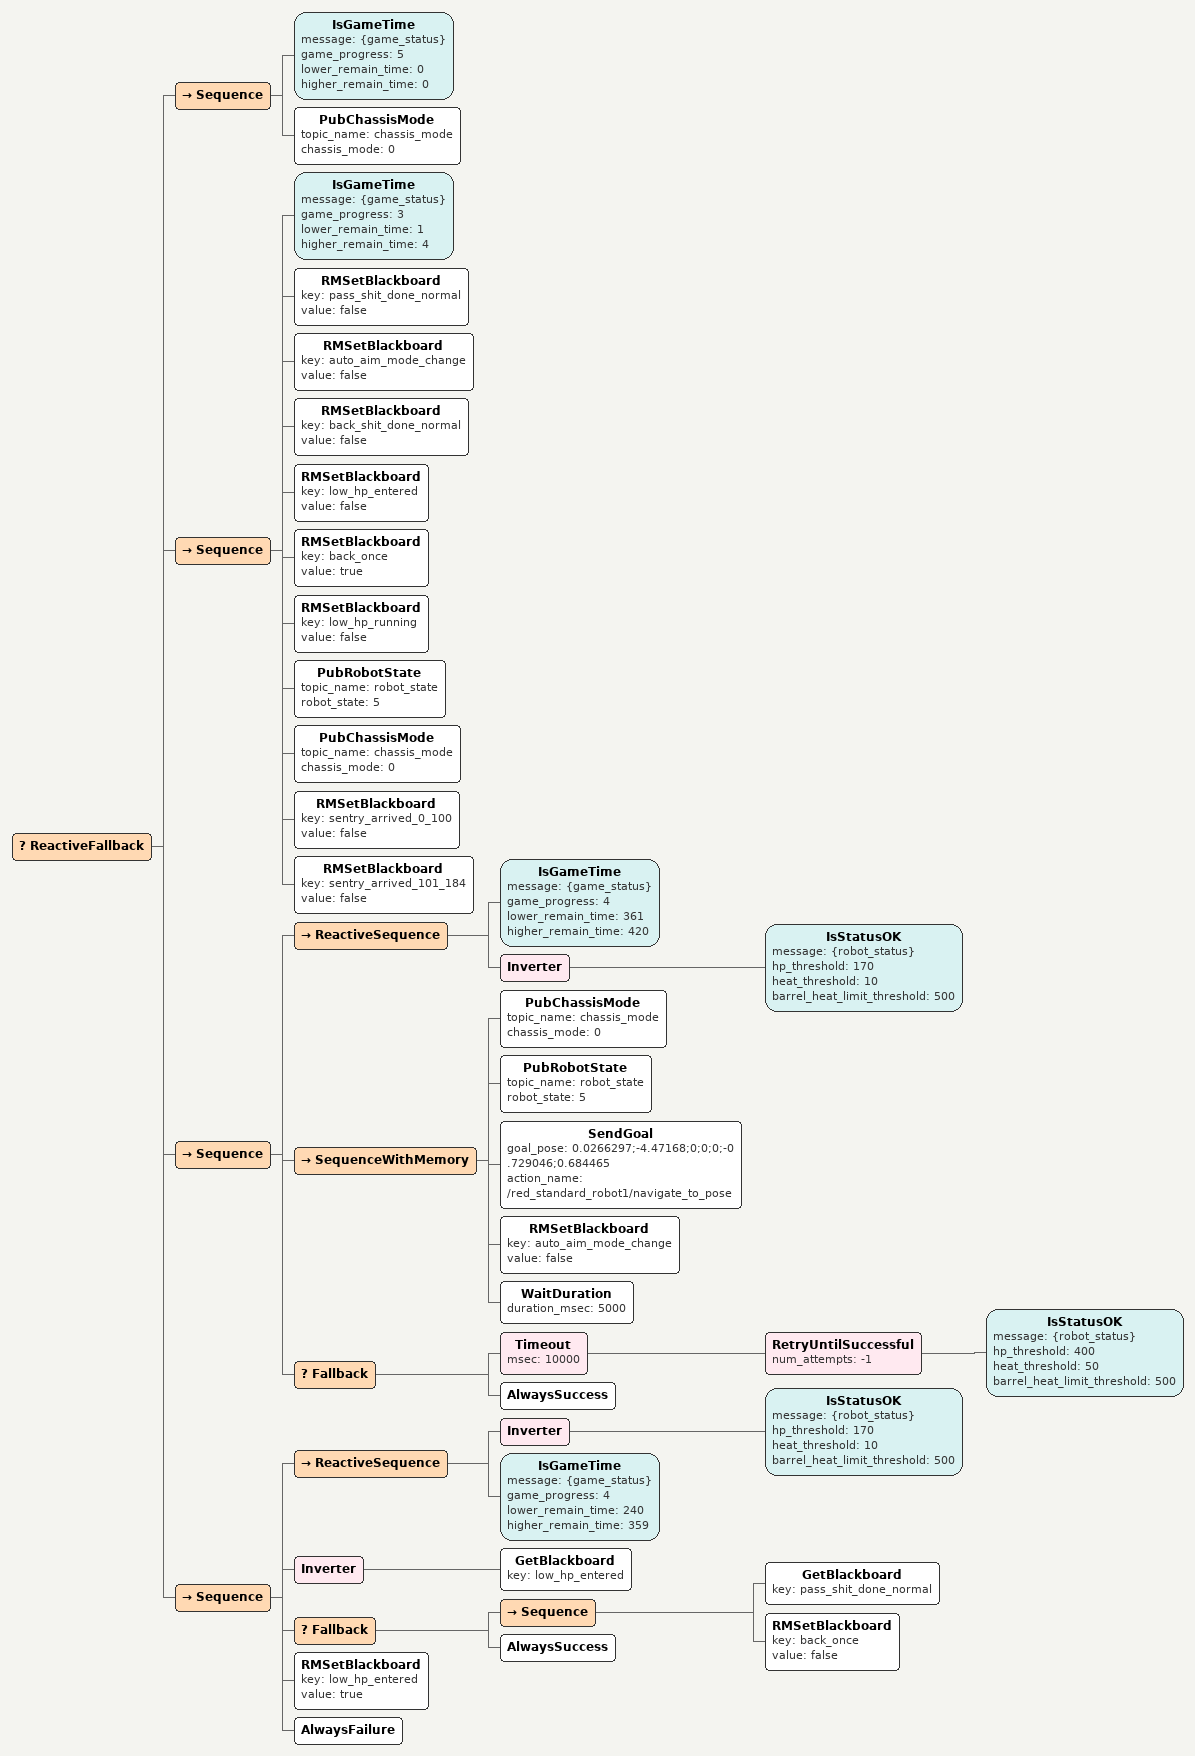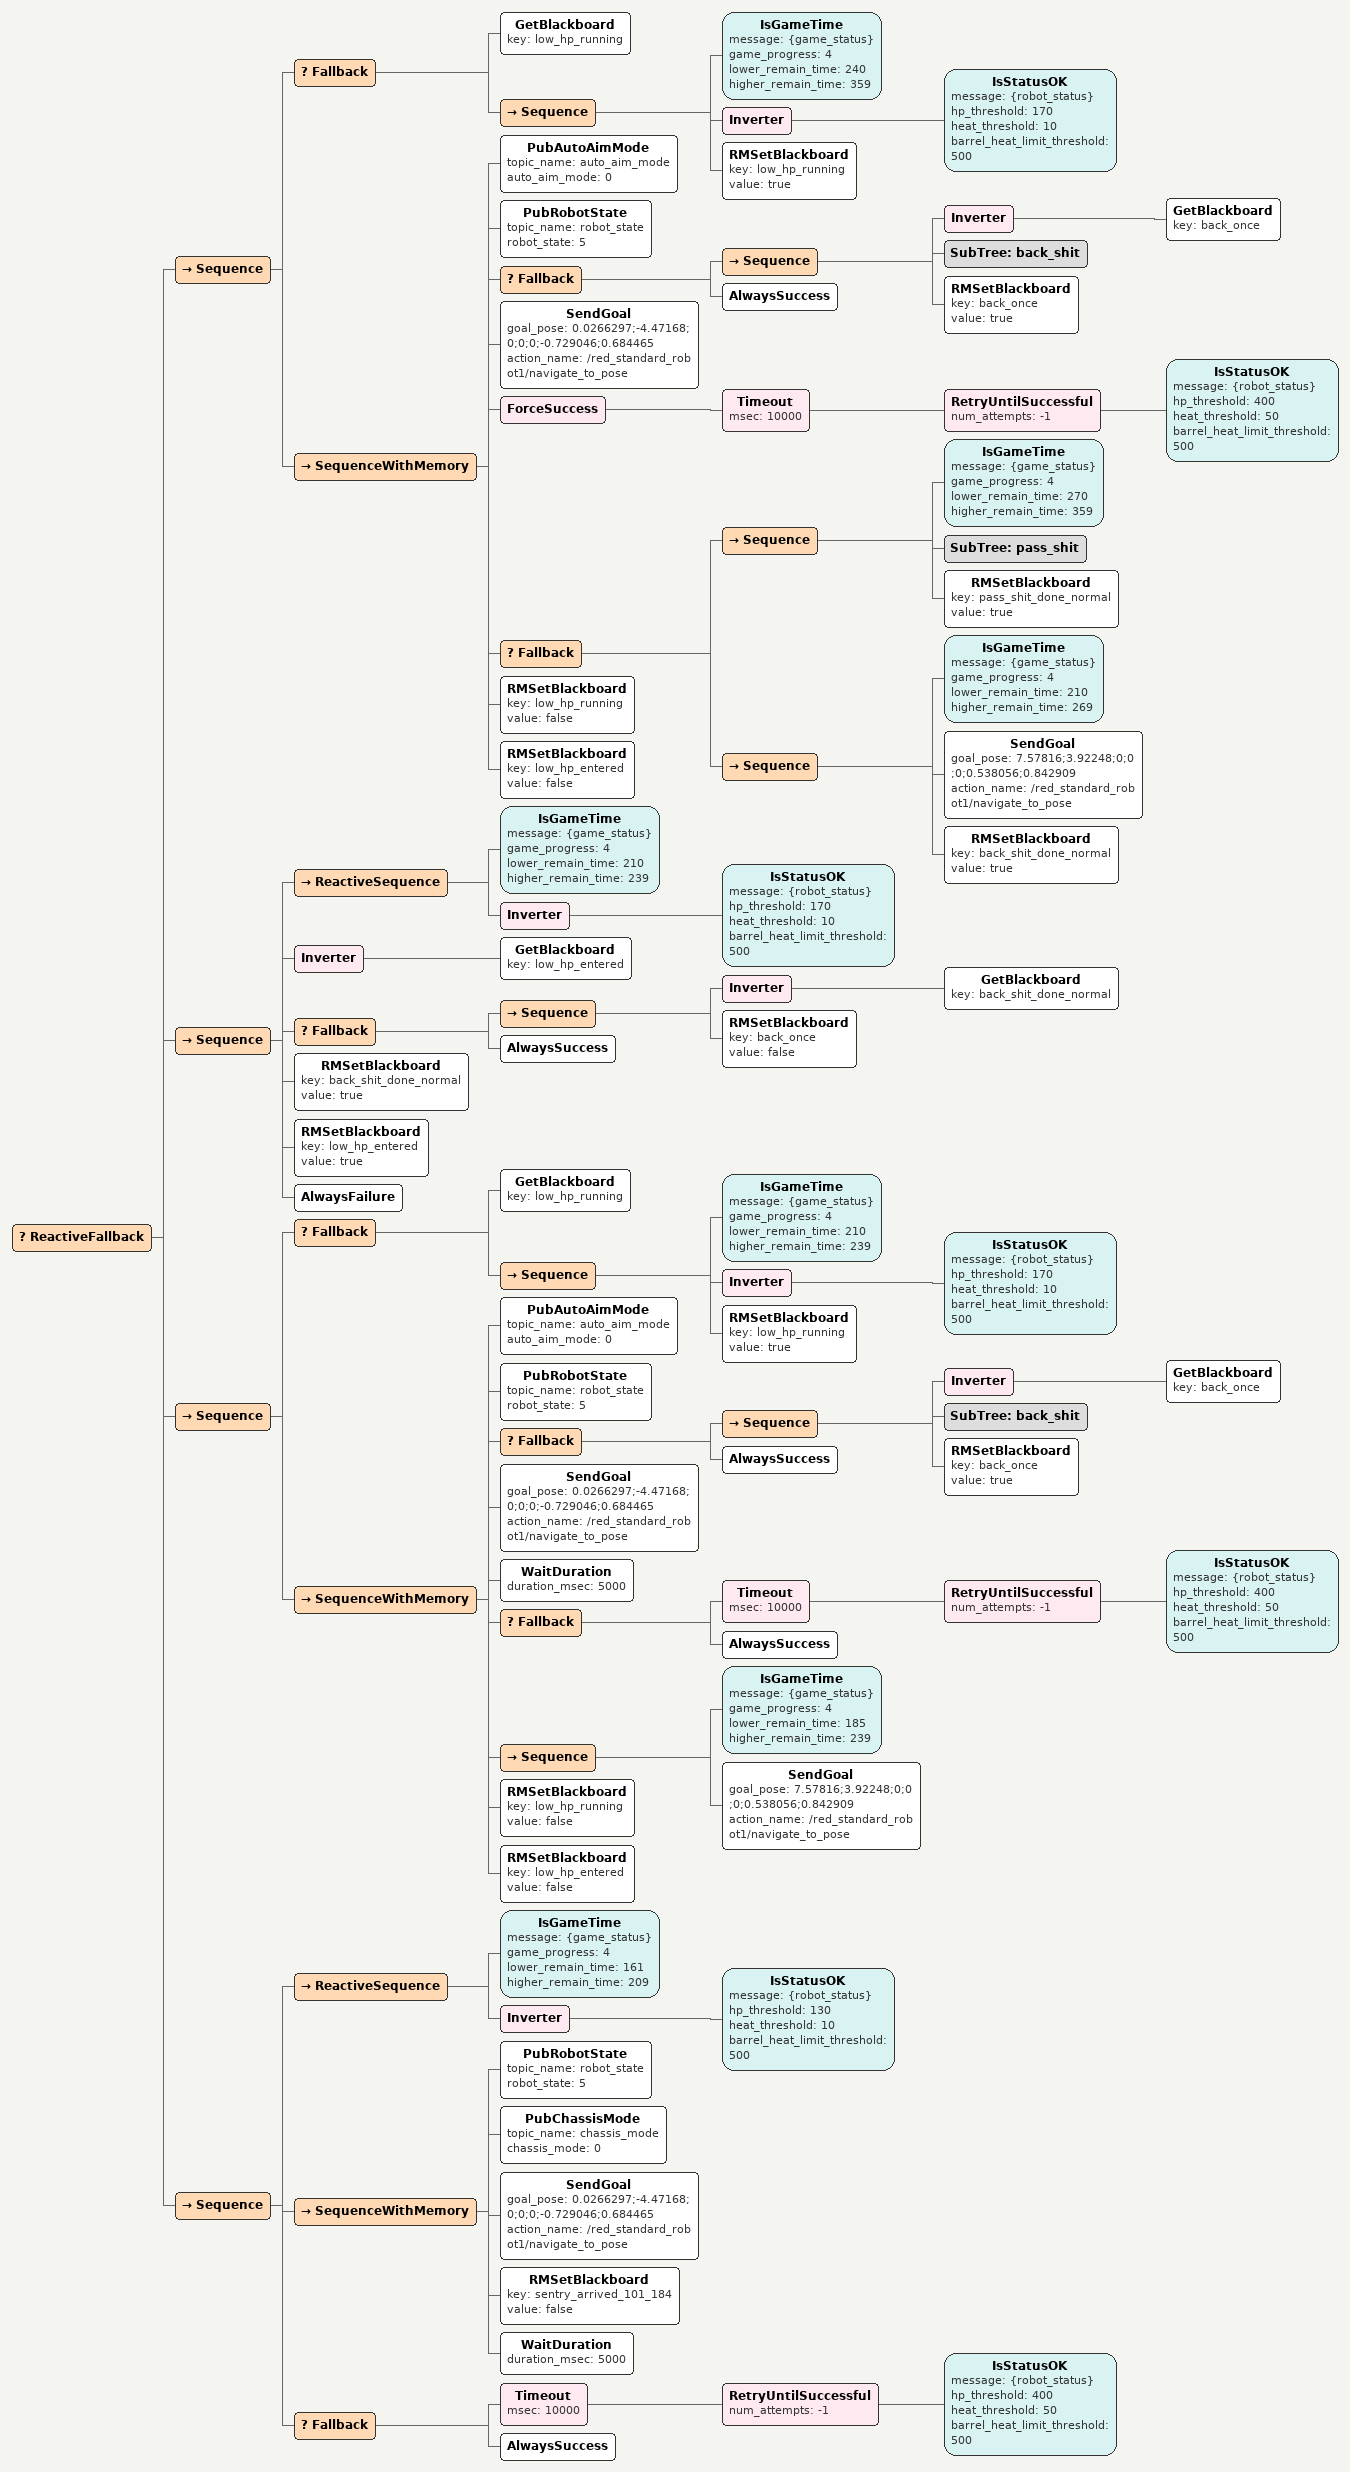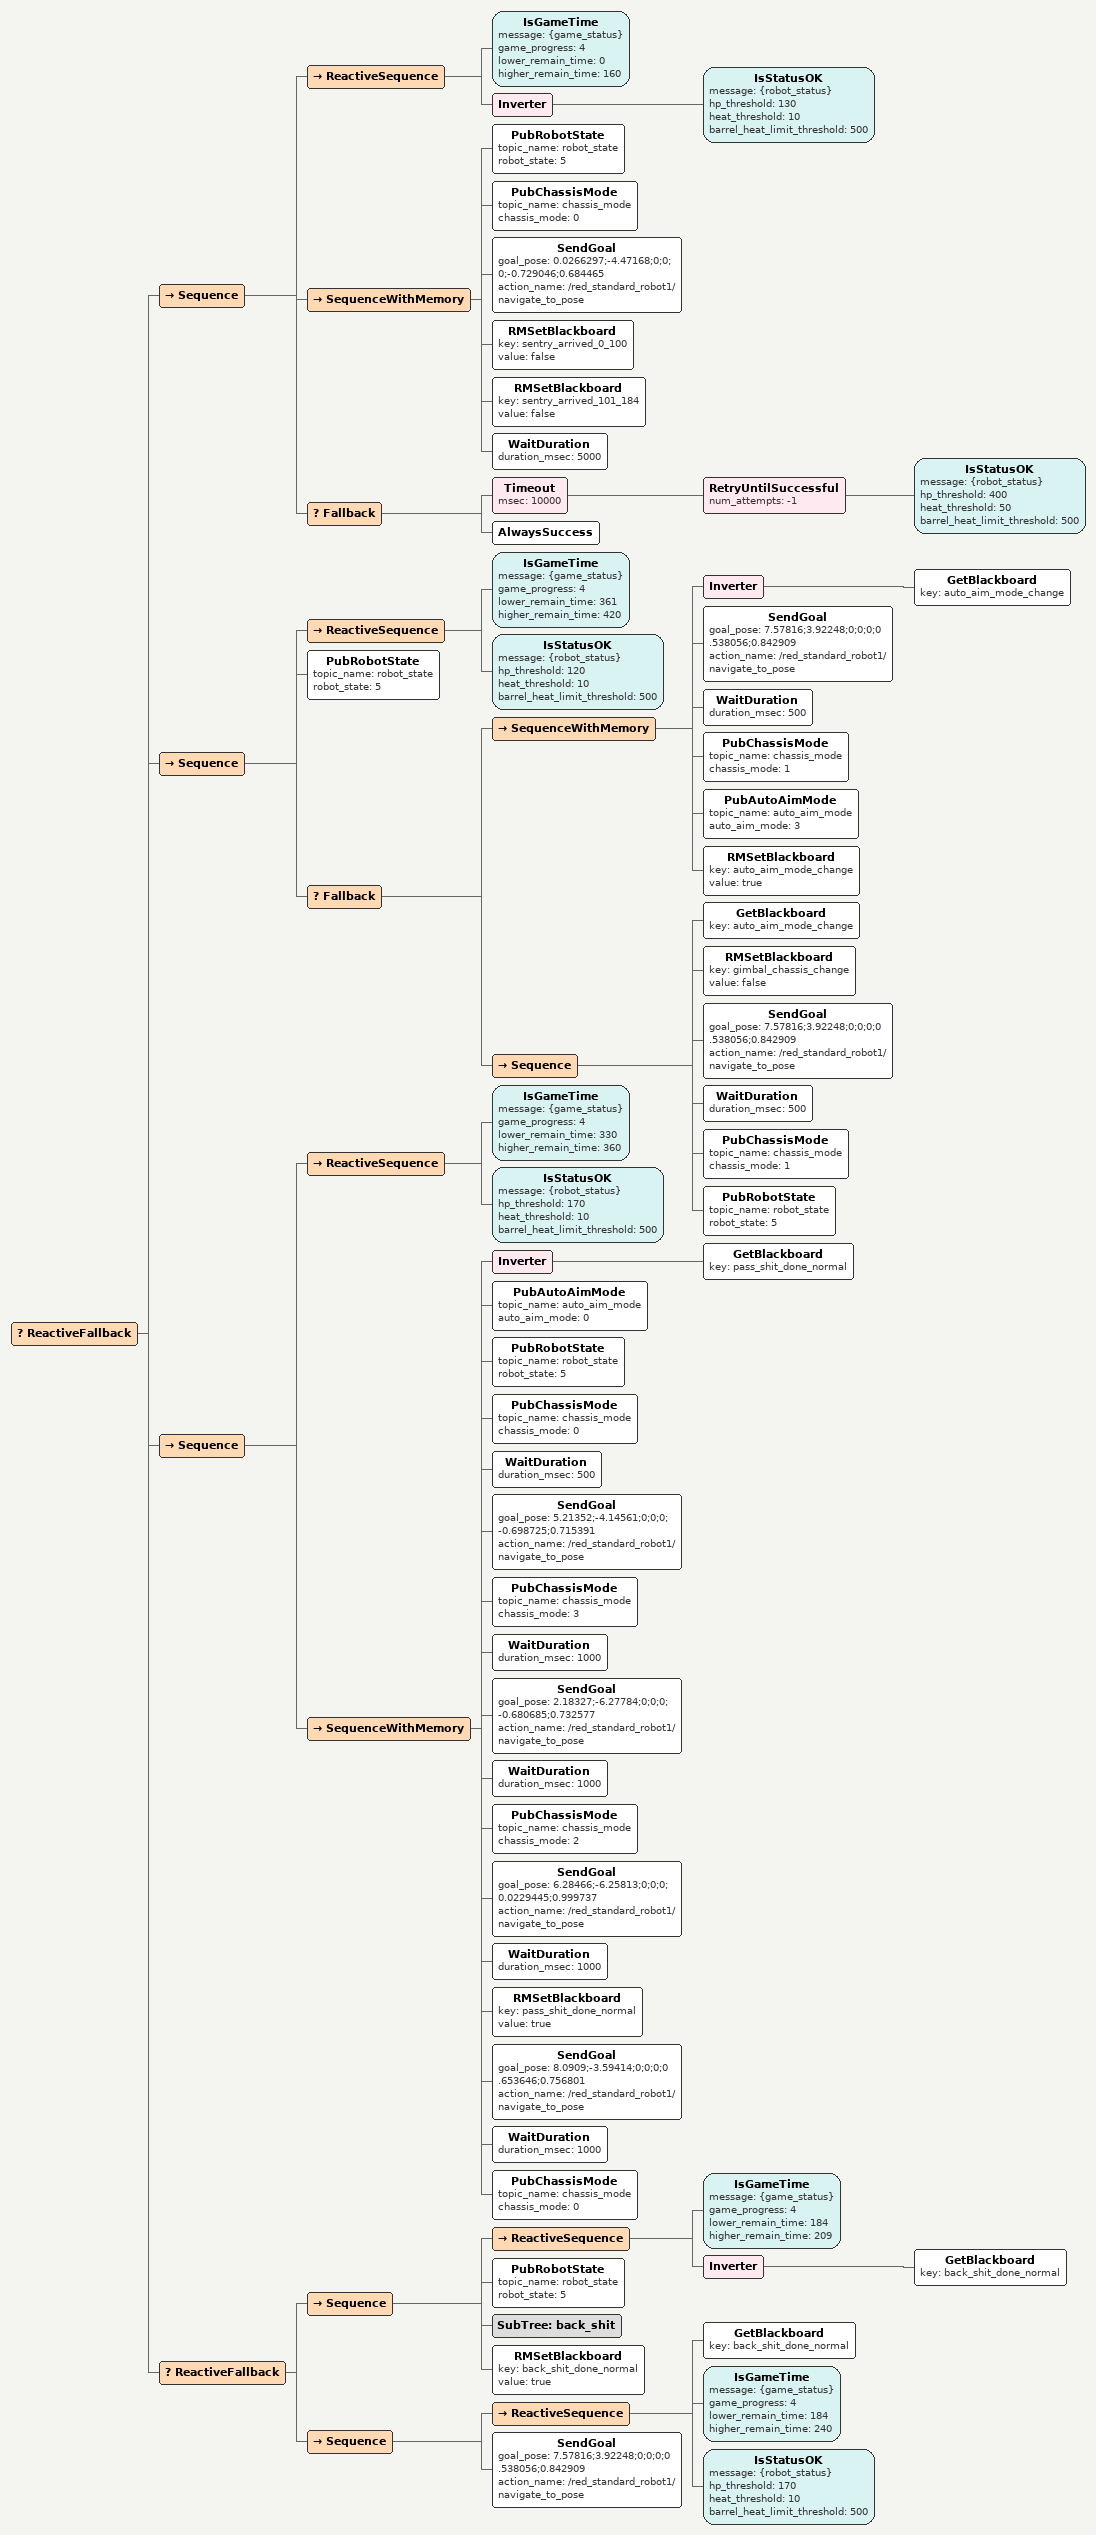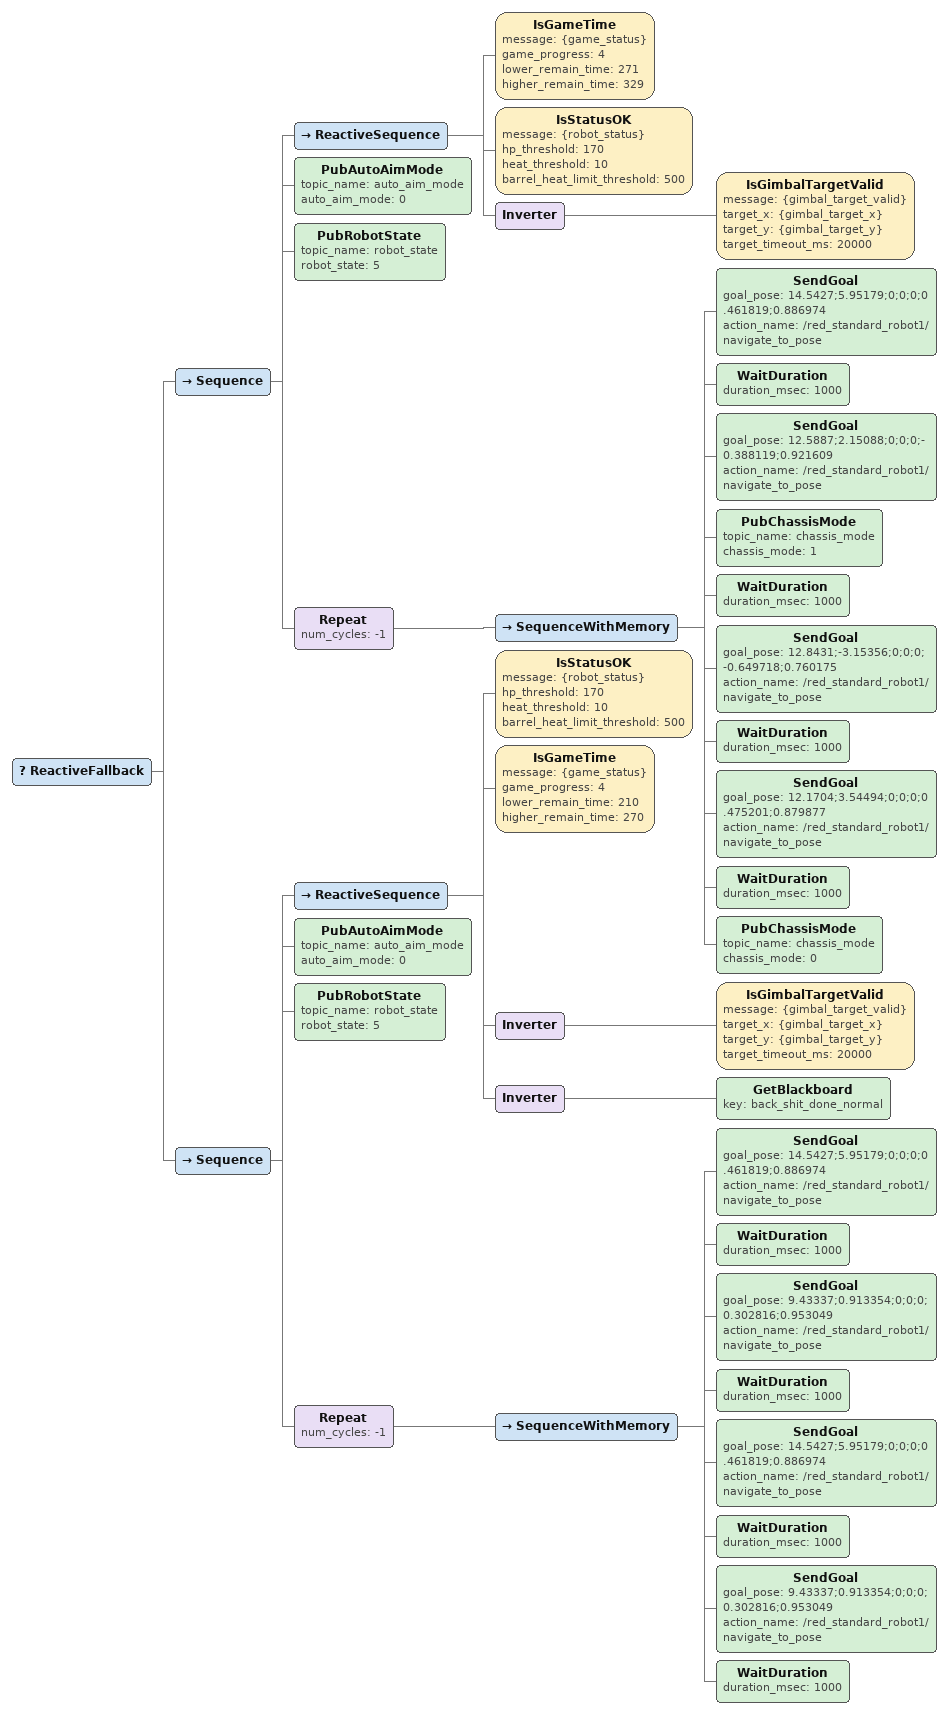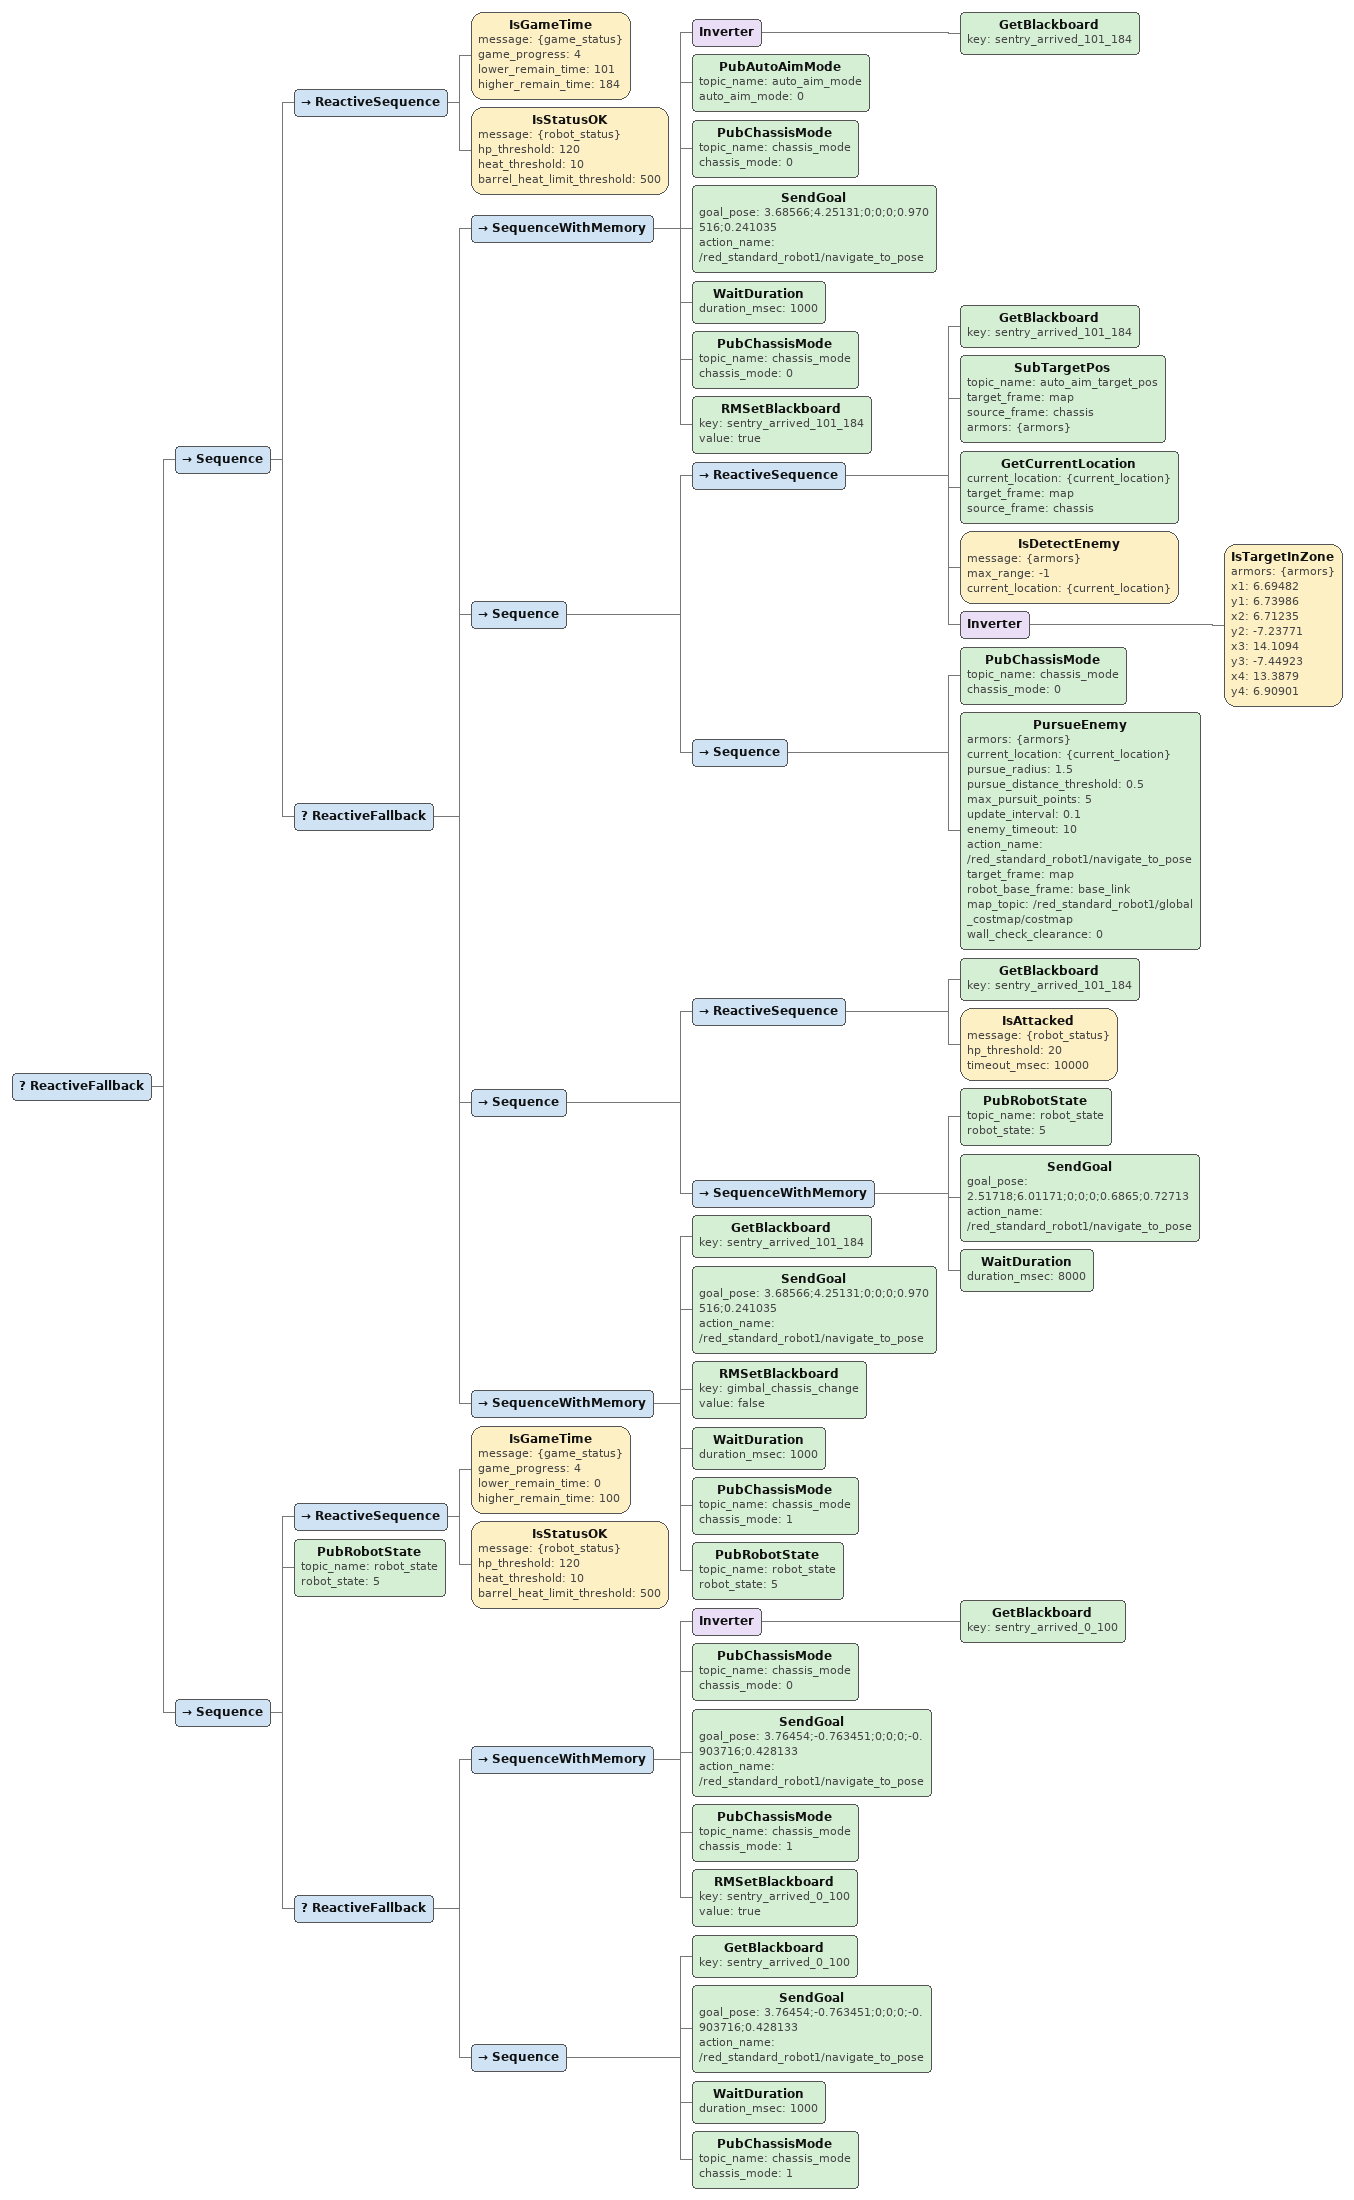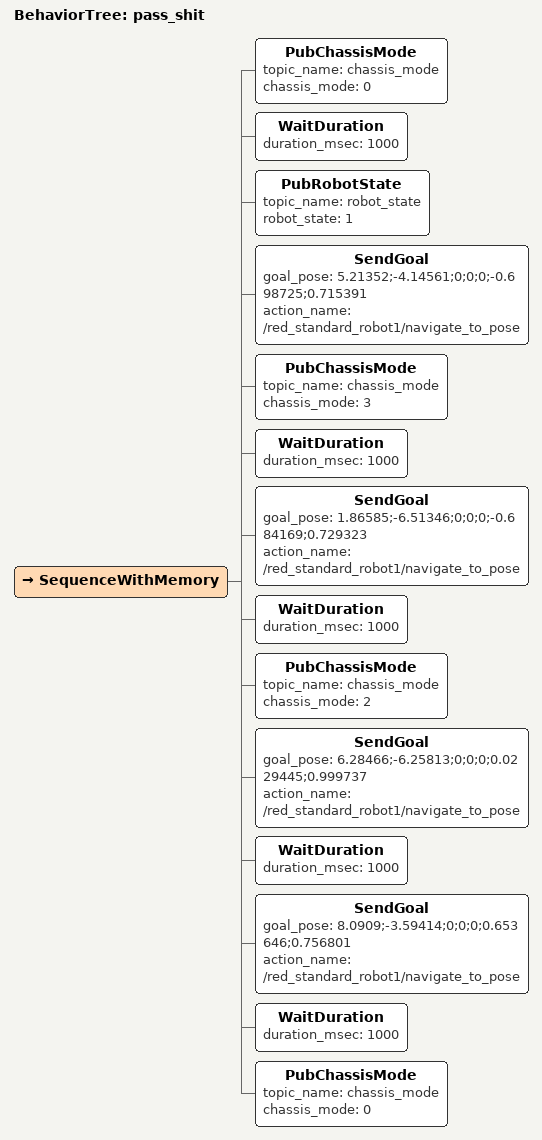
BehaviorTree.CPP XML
<ReactiveFallback>
  <Sequence>
    <IsGameTime message="{game_status}" game_progress="5" lower_remain_time="0" higher_remain_time="0"/>
    <PubChassisMode topic_name="chassis_mode" chassis_mode="0"/>
  </Sequence>
  <Sequence>
    <IsGameTime message="{game_status}" game_progress="3" lower_remain_time="1" higher_remain_time="4"/>
    <RMSetBlackboard key="pass_shit_done_normal" value="false"/>
    <RMSetBlackboard key="auto_aim_mode_change" value="false"/>
    <RMSetBlackboard key="back_shit_done_normal" value="false"/>
    <RMSetBlackboard key="low_hp_entered" value="false"/>
    <RMSetBlackboard key="back_once" value="true"/>
    <RMSetBlackboard key="low_hp_running" value="false"/>
    <PubRobotState topic_name="robot_state" robot_state="5"/>
    <PubChassisMode topic_name="chassis_mode" chassis_mode="0"/>
    <RMSetBlackboard key="sentry_arrived_0_100" value="false"/>
    <RMSetBlackboard key="sentry_arrived_101_184" value="false"/>
  </Sequence>
  <Sequence>
    <ReactiveSequence>
      <IsGameTime message="{game_status}" game_progress="4" lower_remain_time="361" higher_remain_time="420"/>
      <Inverter>
        <IsStatusOK message="{robot_status}" hp_threshold="170" heat_threshold="10" barrel_heat_limit_threshold="500"/>
      </Inverter>
    </ReactiveSequence>
    <SequenceWithMemory>
      <PubChassisMode topic_name="chassis_mode" chassis_mode="0"/>
      <PubRobotState topic_name="robot_state" robot_state="5"/>
      <SendGoal goal_pose="0.0266297;-4.47168;0;0;0;-0.729046;0.684465" action_name="/red_standard_robot1/navigate_to_pose"/>
      <RMSetBlackboard key="auto_aim_mode_change" value="false"/>
      <WaitDuration duration_msec="5000"/>
    </SequenceWithMemory>
    <Fallback>
      <Timeout msec="10000">
        <RetryUntilSuccessful num_attempts="-1">
          <IsStatusOK message="{robot_status}" hp_threshold="400" heat_threshold="50" barrel_heat_limit_threshold="500"/>
        </RetryUntilSuccessful>
      </Timeout>
      <AlwaysSuccess/>
    </Fallback>
  </Sequence>
  <Sequence>
    <ReactiveSequence>
      <Inverter>
        <IsStatusOK message="{robot_status}" hp_threshold="170" heat_threshold="10" barrel_heat_limit_threshold="500"/>
      </Inverter>
      <IsGameTime message="{game_status}" game_progress="4" lower_remain_time="240" higher_remain_time="359"/>
    </ReactiveSequence>
    <Inverter>
      <GetBlackboard key="low_hp_entered"/>
    </Inverter>
    <Fallback>
      <Sequence>
        <GetBlackboard key="pass_shit_done_normal"/>
        <RMSetBlackboard key="back_once" value="false"/>
      </Sequence>
      <AlwaysSuccess/>
    </Fallback>
    <RMSetBlackboard key="low_hp_entered" value="true"/>
    <AlwaysFailure/>
  </Sequence>
</ReactiveFallback>

<ReactiveFallback>
  <Sequence>
    <Fallback>
      <GetBlackboard key="low_hp_running"/>
      <Sequence>
        <IsGameTime message="{game_status}" game_progress="4" lower_remain_time="240" higher_remain_time="359"/>
        <Inverter>
          <IsStatusOK message="{robot_status}" hp_threshold="170" heat_threshold="10" barrel_heat_limit_threshold="500"/>
        </Inverter>
        <RMSetBlackboard key="low_hp_running" value="true"/>
      </Sequence>
    </Fallback>
    <SequenceWithMemory>
      <PubAutoAimMode topic_name="auto_aim_mode" auto_aim_mode="0"/>
      <PubRobotState topic_name="robot_state" robot_state="5"/>
      <Fallback>
        <Sequence>
          <Inverter>
            <GetBlackboard key="back_once"/>
          </Inverter>
          <SubTree ID="back_shit"/>
          <RMSetBlackboard key="back_once" value="true"/>
        </Sequence>
        <AlwaysSuccess/>
      </Fallback>
      <SendGoal goal_pose="0.0266297;-4.47168;0;0;0;-0.729046;0.684465" action_name="/red_standard_robot1/navigate_to_pose"/>
      <ForceSuccess>
        <Timeout msec="10000">
          <RetryUntilSuccessful num_attempts="-1">
            <IsStatusOK message="{robot_status}" hp_threshold="400" heat_threshold="50" barrel_heat_limit_threshold="500"/>
          </RetryUntilSuccessful>
        </Timeout>
      </ForceSuccess>
      <Fallback>
        <Sequence>
          <IsGameTime message="{game_status}" game_progress="4" lower_remain_time="270" higher_remain_time="359"/>
          <SubTree ID="pass_shit"/>
          <RMSetBlackboard key="pass_shit_done_normal" value="true"/>
        </Sequence>
        <Sequence>
          <IsGameTime message="{game_status}" game_progress="4" lower_remain_time="210" higher_remain_time="269"/>
          <SendGoal goal_pose="7.57816;3.92248;0;0;0;0.538056;0.842909" action_name="/red_standard_robot1/navigate_to_pose"/>
          <RMSetBlackboard key="back_shit_done_normal" value="true"/>
        </Sequence>
      </Fallback>
      <RMSetBlackboard key="low_hp_running" value="false"/>
      <RMSetBlackboard key="low_hp_entered" value="false"/>
    </SequenceWithMemory>
  </Sequence>
  <Sequence>
    <ReactiveSequence>
      <IsGameTime message="{game_status}" game_progress="4" lower_remain_time="210" higher_remain_time="239"/>
      <Inverter>
        <IsStatusOK message="{robot_status}" hp_threshold="170" heat_threshold="10" barrel_heat_limit_threshold="500"/>
      </Inverter>
    </ReactiveSequence>
    <Inverter>
      <GetBlackboard key="low_hp_entered"/>
    </Inverter>
    <Fallback>
      <Sequence>
        <Inverter>
          <GetBlackboard key="back_shit_done_normal"/>
        </Inverter>
        <RMSetBlackboard key="back_once" value="false"/>
      </Sequence>
      <AlwaysSuccess/>
    </Fallback>
    <RMSetBlackboard key="back_shit_done_normal" value="true"/>
    <RMSetBlackboard key="low_hp_entered" value="true"/>
    <AlwaysFailure/>
  </Sequence>
  <Sequence>
    <Fallback>
      <GetBlackboard key="low_hp_running"/>
      <Sequence>
        <IsGameTime message="{game_status}" game_progress="4" lower_remain_time="210" higher_remain_time="239"/>
        <Inverter>
          <IsStatusOK message="{robot_status}" hp_threshold="170" heat_threshold="10" barrel_heat_limit_threshold="500"/>
        </Inverter>
        <RMSetBlackboard key="low_hp_running" value="true"/>
      </Sequence>
    </Fallback>
    <SequenceWithMemory>
      <PubAutoAimMode topic_name="auto_aim_mode" auto_aim_mode="0"/>
      <PubRobotState topic_name="robot_state" robot_state="5"/>
      <Fallback>
        <Sequence>
          <Inverter>
            <GetBlackboard key="back_once"/>
          </Inverter>
          <SubTree ID="back_shit"/>
          <RMSetBlackboard key="back_once" value="true"/>
        </Sequence>
        <AlwaysSuccess/>
      </Fallback>
      <SendGoal goal_pose="0.0266297;-4.47168;0;0;0;-0.729046;0.684465" action_name="/red_standard_robot1/navigate_to_pose"/>
      <WaitDuration duration_msec="5000"/>
      <Fallback>
        <Timeout msec="10000">
          <RetryUntilSuccessful num_attempts="-1">
            <IsStatusOK message="{robot_status}" hp_threshold="400" heat_threshold="50" barrel_heat_limit_threshold="500"/>
          </RetryUntilSuccessful>
        </Timeout>
        <AlwaysSuccess/>
      </Fallback>
      <Sequence>
        <IsGameTime message="{game_status}" game_progress="4" lower_remain_time="185" higher_remain_time="239"/>
        <SendGoal goal_pose="7.57816;3.92248;0;0;0;0.538056;0.842909" action_name="/red_standard_robot1/navigate_to_pose"/>
      </Sequence>
      <RMSetBlackboard key="low_hp_running" value="false"/>
      <RMSetBlackboard key="low_hp_entered" value="false"/>
    </SequenceWithMemory>
  </Sequence>
  <Sequence>
    <ReactiveSequence>
      <IsGameTime message="{game_status}" game_progress="4" lower_remain_time="161" higher_remain_time="209"/>
      <Inverter>
        <IsStatusOK message="{robot_status}" hp_threshold="130" heat_threshold="10" barrel_heat_limit_threshold="500"/>
      </Inverter>
    </ReactiveSequence>
    <SequenceWithMemory>
      <PubRobotState topic_name="robot_state" robot_state="5"/>
      <PubChassisMode topic_name="chassis_mode" chassis_mode="0"/>
      <SendGoal goal_pose="0.0266297;-4.47168;0;0;0;-0.729046;0.684465" action_name="/red_standard_robot1/navigate_to_pose"/>
      <RMSetBlackboard key="sentry_arrived_101_184" value="false"/>
      <WaitDuration duration_msec="5000"/>
    </SequenceWithMemory>
    <Fallback>
      <Timeout msec="10000">
        <RetryUntilSuccessful num_attempts="-1">
          <IsStatusOK message="{robot_status}" hp_threshold="400" heat_threshold="50" barrel_heat_limit_threshold="500"/>
        </RetryUntilSuccessful>
      </Timeout>
      <AlwaysSuccess/>
    </Fallback>
  </Sequence>
</ReactiveFallback>

<ReactiveFallback>
  <Sequence>
    <ReactiveSequence>
      <IsGameTime message="{game_status}" game_progress="4" lower_remain_time="0" higher_remain_time="160"/>
      <Inverter>
        <IsStatusOK message="{robot_status}" hp_threshold="130" heat_threshold="10" barrel_heat_limit_threshold="500"/>
      </Inverter>
    </ReactiveSequence>
    <SequenceWithMemory>
      <PubRobotState topic_name="robot_state" robot_state="5"/>
      <PubChassisMode topic_name="chassis_mode" chassis_mode="0"/>
      <SendGoal goal_pose="0.0266297;-4.47168;0;0;0;-0.729046;0.684465" action_name="/red_standard_robot1/navigate_to_pose"/>
      <RMSetBlackboard key="sentry_arrived_0_100" value="false"/>
      <RMSetBlackboard key="sentry_arrived_101_184" value="false"/>
      <WaitDuration duration_msec="5000"/>
    </SequenceWithMemory>
    <Fallback>
      <Timeout msec="10000">
        <RetryUntilSuccessful num_attempts="-1">
          <IsStatusOK message="{robot_status}" hp_threshold="400" heat_threshold="50" barrel_heat_limit_threshold="500"/>
        </RetryUntilSuccessful>
      </Timeout>
      <AlwaysSuccess/>
    </Fallback>
  </Sequence>
  <Sequence>
    <ReactiveSequence>
      <IsGameTime message="{game_status}" game_progress="4" lower_remain_time="361" higher_remain_time="420"/>
      <IsStatusOK message="{robot_status}" hp_threshold="120" heat_threshold="10" barrel_heat_limit_threshold="500"/>
    </ReactiveSequence>
    <PubRobotState topic_name="robot_state" robot_state="5"/>
    <Fallback>
      <SequenceWithMemory>
        <Inverter>
          <GetBlackboard key="auto_aim_mode_change"/>
        </Inverter>
        <SendGoal goal_pose="7.57816;3.92248;0;0;0;0.538056;0.842909" action_name="/red_standard_robot1/navigate_to_pose"/>
        <WaitDuration duration_msec="500"/>
        <PubChassisMode topic_name="chassis_mode" chassis_mode="1"/>
        <PubAutoAimMode topic_name="auto_aim_mode" auto_aim_mode="3"/>
        <RMSetBlackboard key="auto_aim_mode_change" value="true"/>
      </SequenceWithMemory>
      <Sequence>
        <GetBlackboard key="auto_aim_mode_change"/>
        <RMSetBlackboard key="gimbal_chassis_change" value="false"/>
        <SendGoal goal_pose="7.57816;3.92248;0;0;0;0.538056;0.842909" action_name="/red_standard_robot1/navigate_to_pose"/>
        <WaitDuration duration_msec="500"/>
        <PubChassisMode topic_name="chassis_mode" chassis_mode="1"/>
        <PubRobotState topic_name="robot_state" robot_state="5"/>
      </Sequence>
    </Fallback>
  </Sequence>
  <Sequence>
    <ReactiveSequence>
      <IsGameTime message="{game_status}" game_progress="4" lower_remain_time="330" higher_remain_time="360"/>
      <IsStatusOK message="{robot_status}" hp_threshold="170" heat_threshold="10" barrel_heat_limit_threshold="500"/>
    </ReactiveSequence>
    <SequenceWithMemory>
      <Inverter>
        <GetBlackboard key="pass_shit_done_normal"/>
      </Inverter>
      <PubAutoAimMode topic_name="auto_aim_mode" auto_aim_mode="0"/>
      <PubRobotState topic_name="robot_state" robot_state="5"/>
      <PubChassisMode topic_name="chassis_mode" chassis_mode="0"/>
      <WaitDuration duration_msec="500"/>
      <SendGoal goal_pose="5.21352;-4.14561;0;0;0;-0.698725;0.715391" action_name="/red_standard_robot1/navigate_to_pose"/>
      <PubChassisMode topic_name="chassis_mode" chassis_mode="3"/>
      <WaitDuration duration_msec="1000"/>
      <SendGoal goal_pose="2.18327;-6.27784;0;0;0;-0.680685;0.732577" action_name="/red_standard_robot1/navigate_to_pose"/>
      <WaitDuration duration_msec="1000"/>
      <PubChassisMode topic_name="chassis_mode" chassis_mode="2"/>
      <SendGoal goal_pose="6.28466;-6.25813;0;0;0;0.0229445;0.999737" action_name="/red_standard_robot1/navigate_to_pose"/>
      <WaitDuration duration_msec="1000"/>
      <RMSetBlackboard key="pass_shit_done_normal" value="true"/>
      <SendGoal goal_pose="8.0909;-3.59414;0;0;0;0.653646;0.756801" action_name="/red_standard_robot1/navigate_to_pose"/>
      <WaitDuration duration_msec="1000"/>
      <PubChassisMode topic_name="chassis_mode" chassis_mode="0"/>
    </SequenceWithMemory>
  </Sequence>
  <ReactiveFallback>
    <Sequence>
      <ReactiveSequence>
        <IsGameTime message="{game_status}" game_progress="4" lower_remain_time="184" higher_remain_time="209"/>
        <Inverter>
          <GetBlackboard key="back_shit_done_normal"/>
        </Inverter>
      </ReactiveSequence>
      <PubRobotState topic_name="robot_state" robot_state="5"/>
      <SubTree ID="back_shit"/>
      <RMSetBlackboard key="back_shit_done_normal" value="true"/>
    </Sequence>
    <Sequence>
      <ReactiveSequence>
        <GetBlackboard key="back_shit_done_normal"/>
        <IsGameTime message="{game_status}" game_progress="4" lower_remain_time="184" higher_remain_time="240"/>
        <IsStatusOK message="{robot_status}" hp_threshold="170" heat_threshold="10" barrel_heat_limit_threshold="500"/>
      </ReactiveSequence>
      <SendGoal goal_pose="7.57816;3.92248;0;0;0;0.538056;0.842909" action_name="/red_standard_robot1/navigate_to_pose"/>
    </Sequence>
  </ReactiveFallback>
</ReactiveFallback>

<ReactiveFallback>
  <Sequence>
    <ReactiveSequence>
      <IsGameTime message="{game_status}" game_progress="4" lower_remain_time="271" higher_remain_time="329"/>
      <IsStatusOK message="{robot_status}" hp_threshold="170" heat_threshold="10" barrel_heat_limit_threshold="500"/>
      <Inverter>
        <IsGimbalTargetValid message="{gimbal_target_valid}" target_x="{gimbal_target_x}" target_y="{gimbal_target_y}" target_timeout_ms="20000"/>
      </Inverter>
    </ReactiveSequence>
    <PubAutoAimMode topic_name="auto_aim_mode" auto_aim_mode="0"/>
    <PubRobotState topic_name="robot_state" robot_state="5"/>
    <Repeat num_cycles="-1">
      <SequenceWithMemory>
        <SendGoal goal_pose="14.5427;5.95179;0;0;0;0.461819;0.886974" action_name="/red_standard_robot1/navigate_to_pose"/>
        <WaitDuration duration_msec="1000"/>
        <SendGoal goal_pose="12.5887;2.15088;0;0;0;-0.388119;0.921609" action_name="/red_standard_robot1/navigate_to_pose"/>
        <PubChassisMode topic_name="chassis_mode" chassis_mode="1"/>
        <WaitDuration duration_msec="1000"/>
        <SendGoal goal_pose="12.8431;-3.15356;0;0;0;-0.649718;0.760175" action_name="/red_standard_robot1/navigate_to_pose"/>
        <WaitDuration duration_msec="1000"/>
        <SendGoal goal_pose="12.1704;3.54494;0;0;0;0.475201;0.879877" action_name="/red_standard_robot1/navigate_to_pose"/>
        <WaitDuration duration_msec="1000"/>
        <PubChassisMode topic_name="chassis_mode" chassis_mode="0"/>
      </SequenceWithMemory>
    </Repeat>
  </Sequence>
  <Sequence>
    <ReactiveSequence>
      <IsStatusOK message="{robot_status}" hp_threshold="170" heat_threshold="10" barrel_heat_limit_threshold="500"/>
      <IsGameTime message="{game_status}" game_progress="4" lower_remain_time="210" higher_remain_time="270"/>
      <Inverter>
        <IsGimbalTargetValid message="{gimbal_target_valid}" target_x="{gimbal_target_x}" target_y="{gimbal_target_y}" target_timeout_ms="20000"/>
      </Inverter>
      <Inverter>
        <GetBlackboard key="back_shit_done_normal"/>
      </Inverter>
    </ReactiveSequence>
    <PubAutoAimMode topic_name="auto_aim_mode" auto_aim_mode="0"/>
    <PubRobotState topic_name="robot_state" robot_state="5"/>
    <Repeat num_cycles="-1">
      <SequenceWithMemory>
        <SendGoal goal_pose="14.5427;5.95179;0;0;0;0.461819;0.886974" action_name="/red_standard_robot1/navigate_to_pose"/>
        <WaitDuration duration_msec="1000"/>
        <SendGoal goal_pose="9.43337;0.913354;0;0;0;0.302816;0.953049" action_name="/red_standard_robot1/navigate_to_pose"/>
        <WaitDuration duration_msec="1000"/>
        <SendGoal goal_pose="14.5427;5.95179;0;0;0;0.461819;0.886974" action_name="/red_standard_robot1/navigate_to_pose"/>
        <WaitDuration duration_msec="1000"/>
        <SendGoal goal_pose="9.43337;0.913354;0;0;0;0.302816;0.953049" action_name="/red_standard_robot1/navigate_to_pose"/>
        <WaitDuration duration_msec="1000"/>
      </SequenceWithMemory>
    </Repeat>
  </Sequence>
</ReactiveFallback>

<ReactiveFallback>
  <Sequence>
    <ReactiveSequence>
      <IsGameTime message="{game_status}" game_progress="4" lower_remain_time="101" higher_remain_time="184"/>
      <IsStatusOK message="{robot_status}" hp_threshold="120" heat_threshold="10" barrel_heat_limit_threshold="500"/>
    </ReactiveSequence>
    <ReactiveFallback>
      <SequenceWithMemory>
        <Inverter>
          <GetBlackboard key="sentry_arrived_101_184"/>
        </Inverter>
        <PubAutoAimMode topic_name="auto_aim_mode" auto_aim_mode="0"/>
        <PubChassisMode topic_name="chassis_mode" chassis_mode="0"/>
        <SendGoal goal_pose="3.68566;4.25131;0;0;0;0.970516;0.241035" action_name="/red_standard_robot1/navigate_to_pose"/>
        <WaitDuration duration_msec="1000"/>
        <PubChassisMode topic_name="chassis_mode" chassis_mode="0"/>
        <RMSetBlackboard key="sentry_arrived_101_184" value="true"/>
      </SequenceWithMemory>
      <Sequence>
        <ReactiveSequence>
          <GetBlackboard key="sentry_arrived_101_184"/>
          <SubTargetPos topic_name="auto_aim_target_pos" target_frame="map" source_frame="chassis" armors="{armors}"/>
          <GetCurrentLocation current_location="{current_location}" target_frame="map" source_frame="chassis"/>
          <IsDetectEnemy message="{armors}" max_range="-1" current_location="{current_location}"/>
          <Inverter>
            <IsTargetInZone armors="{armors}" x1="6.69482" y1="6.73986" x2="6.71235" y2="-7.23771" x3="14.1094" y3="-7.44923" x4="13.3879" y4="6.90901"/>
          </Inverter>
        </ReactiveSequence>
        <Sequence>
          <PubChassisMode topic_name="chassis_mode" chassis_mode="0"/>
          <PursueEnemy armors="{armors}" current_location="{current_location}" pursue_radius="1.5" pursue_distance_threshold="0.5" max_pursuit_points="5" update_interval="0.1" enemy_timeout="10" action_name="/red_standard_robot1/navigate_to_pose" target_frame="map" robot_base_frame="base_link" map_topic="/red_standard_robot1/global_costmap/costmap" wall_check_clearance="0"/>
        </Sequence>
      </Sequence>
      <Sequence>
        <ReactiveSequence>
          <GetBlackboard key="sentry_arrived_101_184"/>
          <IsAttacked message="{robot_status}" hp_threshold="20" timeout_msec="10000"/>
        </ReactiveSequence>
        <SequenceWithMemory>
          <PubRobotState topic_name="robot_state" robot_state="5"/>
          <SendGoal goal_pose="2.51718;6.01171;0;0;0;0.6865;0.72713" action_name="/red_standard_robot1/navigate_to_pose"/>
          <WaitDuration duration_msec="8000"/>
        </SequenceWithMemory>
      </Sequence>
      <SequenceWithMemory>
        <GetBlackboard key="sentry_arrived_101_184"/>
        <SendGoal goal_pose="3.68566;4.25131;0;0;0;0.970516;0.241035" action_name="/red_standard_robot1/navigate_to_pose"/>
        <RMSetBlackboard key="gimbal_chassis_change" value="false"/>
        <WaitDuration duration_msec="1000"/>
        <PubChassisMode topic_name="chassis_mode" chassis_mode="1"/>
        <PubRobotState topic_name="robot_state" robot_state="5"/>
      </SequenceWithMemory>
    </ReactiveFallback>
  </Sequence>
  <Sequence>
    <ReactiveSequence>
      <IsGameTime message="{game_status}" game_progress="4" lower_remain_time="0" higher_remain_time="100"/>
      <IsStatusOK message="{robot_status}" hp_threshold="120" heat_threshold="10" barrel_heat_limit_threshold="500"/>
    </ReactiveSequence>
    <PubRobotState topic_name="robot_state" robot_state="5"/>
    <ReactiveFallback>
      <SequenceWithMemory>
        <Inverter>
          <GetBlackboard key="sentry_arrived_0_100"/>
        </Inverter>
        <PubChassisMode topic_name="chassis_mode" chassis_mode="0"/>
        <SendGoal goal_pose="3.76454;-0.763451;0;0;0;-0.903716;0.428133" action_name="/red_standard_robot1/navigate_to_pose"/>
        <PubChassisMode topic_name="chassis_mode" chassis_mode="1"/>
        <RMSetBlackboard key="sentry_arrived_0_100" value="true"/>
      </SequenceWithMemory>
      <Sequence>
        <GetBlackboard key="sentry_arrived_0_100"/>
        <SendGoal goal_pose="3.76454;-0.763451;0;0;0;-0.903716;0.428133" action_name="/red_standard_robot1/navigate_to_pose"/>
        <WaitDuration duration_msec="1000"/>
        <PubChassisMode topic_name="chassis_mode" chassis_mode="1"/>
      </Sequence>
    </ReactiveFallback>
  </Sequence>
</ReactiveFallback>

<BehaviorTree ID="pass_shit">
  <SequenceWithMemory>
    <PubChassisMode topic_name="chassis_mode" chassis_mode="0"/>
    <WaitDuration duration_msec="1000"/>
    <PubRobotState topic_name="robot_state" robot_state="1"/>
    <SendGoal goal_pose="5.21352;-4.14561;0;0;0;-0.698725;0.715391" action_name="/red_standard_robot1/navigate_to_pose"/>
    <PubChassisMode topic_name="chassis_mode" chassis_mode="3"/>
    <WaitDuration duration_msec="1000"/>
    <SendGoal goal_pose="1.86585;-6.51346;0;0;0;-0.684169;0.729323" action_name="/red_standard_robot1/navigate_to_pose"/>
    <WaitDuration duration_msec="1000"/>
    <PubChassisMode topic_name="chassis_mode" chassis_mode="2"/>
    <SendGoal goal_pose="6.28466;-6.25813;0;0;0;0.0229445;0.999737" action_name="/red_standard_robot1/navigate_to_pose"/>
    <WaitDuration duration_msec="1000"/>
    <SendGoal goal_pose="8.0909;-3.59414;0;0;0;0.653646;0.756801" action_name="/red_standard_robot1/navigate_to_pose"/>
    <WaitDuration duration_msec="1000"/>
    <PubChassisMode topic_name="chassis_mode" chassis_mode="0"/>
  </SequenceWithMemory>
</BehaviorTree>
